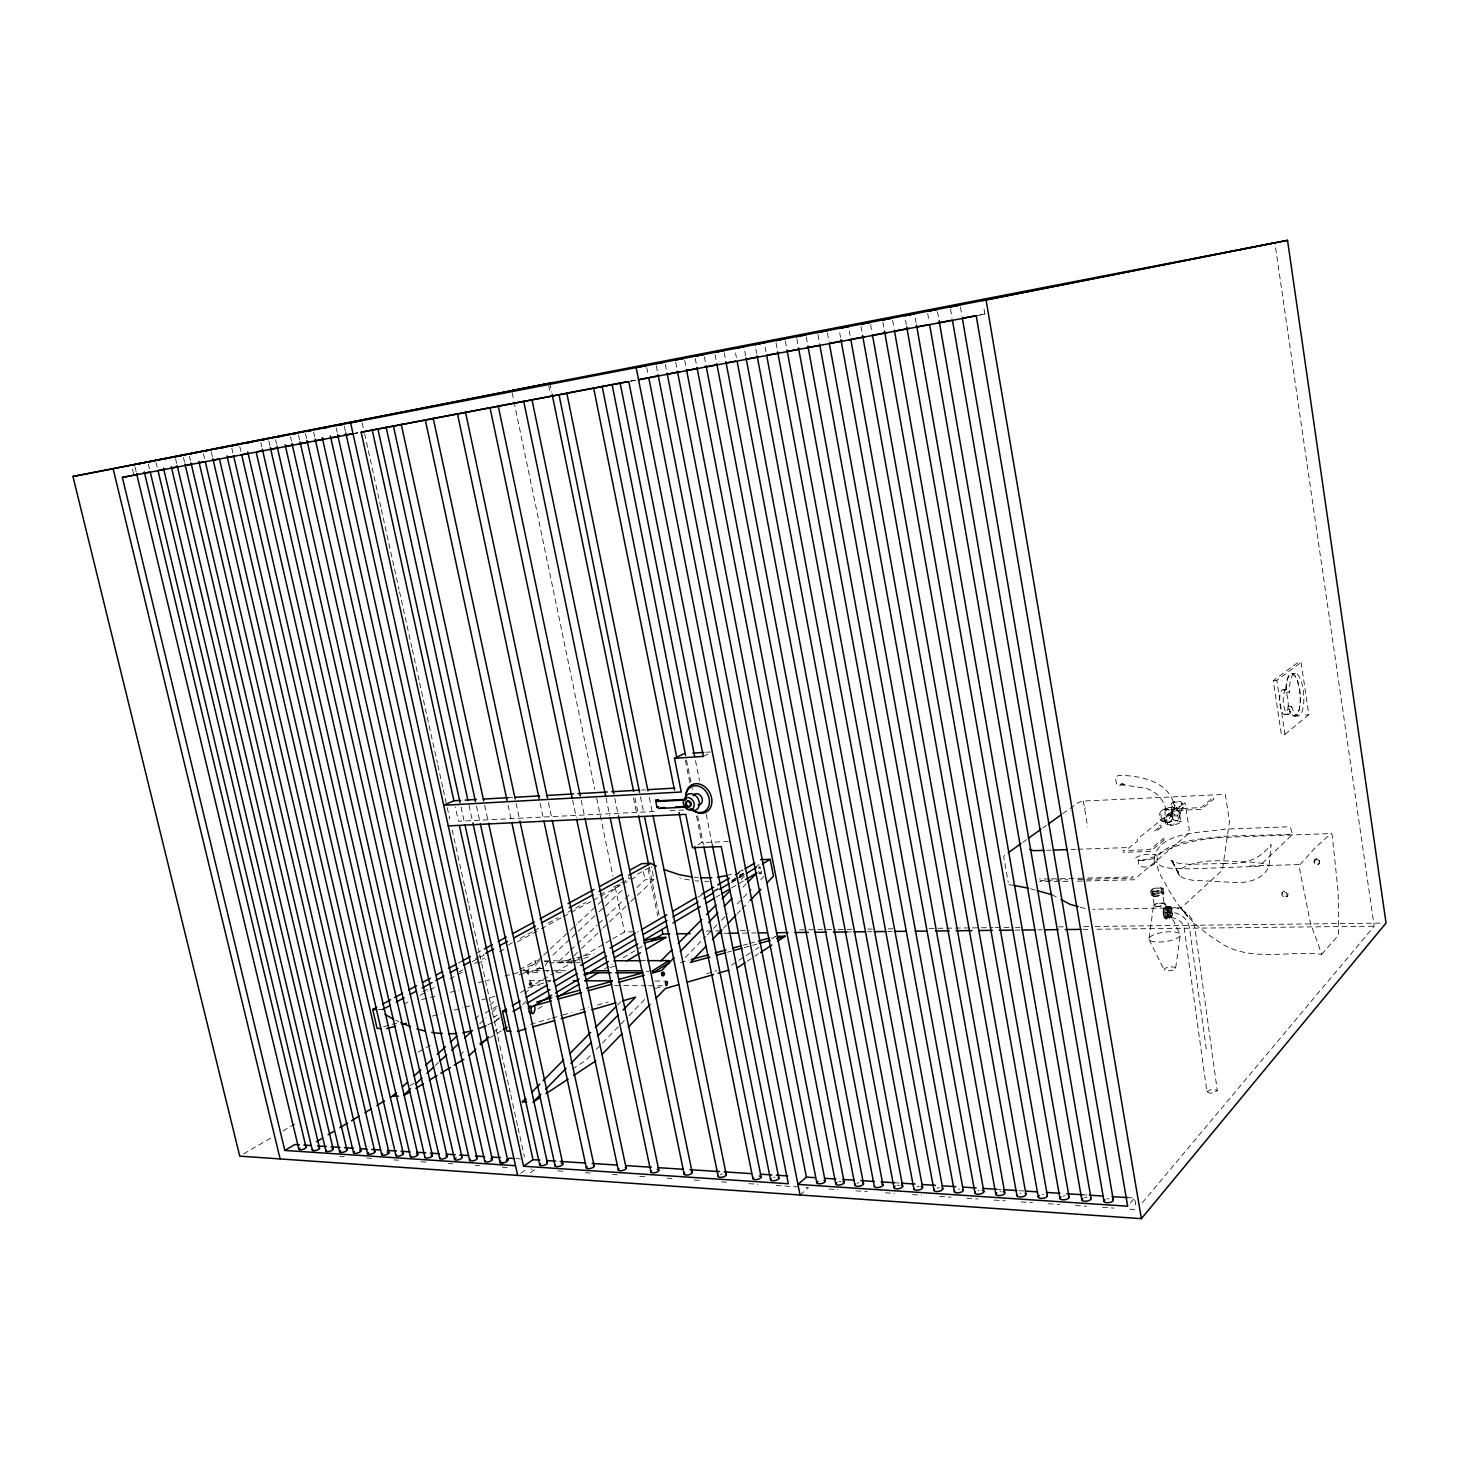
<?xml version="1.0" encoding="UTF-8"?>
<svg xmlns="http://www.w3.org/2000/svg" width="1459" height="1459" viewBox="0 0 1459 1459"><rect width="100%" height="100%" fill="white"/><g stroke="black" fill="none" stroke-linecap="round" stroke-linejoin="round"><path stroke-width="0.75" stroke-dasharray="5 3.75" d="M1171.96 811.696C1175.753 820.086 1185.109 809.617 1173.528 810.529C1164.537 817.113 1181.425 827.928 1179.893 813.703M1171.048 804.584L1171.103 803.654C1196.307 790.687 1172.653 836.335 1171.048 804.584C1172.799 808.924 1180.55 811.022 1183.577 807.082M1171.413 812.134C1172.398 808.177 1180.404 810.128 1180.386 813.921M1154.233 858.439L1154.087 860.318C1161.619 870.987 1178.179 867.868 1189.559 868.907L1259.117 866.281L1292.601 834.384L1290.577 827.946L1287.805 826.834L1224.903 829.131C1204.35 832.98 1158.045 830.7 1154.233 858.439C1171.741 839.126 1202.435 838.961 1226.837 836.062L1292.601 834.384M1288.06 706.448L1291.598 706.211L1291.452 708.217A12.456 4.158 85.7 0 1 1286.017 712.484A12.456 4.158 85.7 0 1 1283.464 695.414A12.456 4.158 85.7 0 1 1288.899 691.219L1289.574 692.587L1286.036 692.861L1285.963 688.903A21.283 7.04 85.7 0 1 1294.99 675.827A21.283 7.04 85.7 0 1 1299.714 707.378A21.283 7.04 85.7 0 1 1289.081 709.658L1288.206 706.411M1225.341 863.527L1188.52 864.275L1177.65 863.071L1170.92 860.518L1173.656 862.342L1171.887 860.865L1179.565 875.856L1183.997 878.282L1192.204 880.215L1233.147 882.403C1246.624 883.552 1263.366 879.923 1268.983 866.19L1271.172 844.342C1259.208 860.518 1244.126 864.111 1224.94 863.527M1178.908 819.137L1175.954 811.915L1173.328 811.605L1171.413 814.706M1171.996 914.337C1169.735 892.251 1164.391 928.435 1171.996 914.337L1167.583 914.264C1159.96 928.343 1165.34 892.197 1167.583 914.264M1149.017 938.338L1153.577 905.309M1175.589 968.357A5.836 1.842 -7.6 0 0 1167.419 967.481A5.836 1.842 -7.6 0 0 1166.471 970.782A5.836 1.842 -7.6 0 0 1175.589 968.357L1180.258 935.42A15.83 4.76 -7.8 0 0 1158.063 933.377A15.83 4.76 -7.8 0 0 1155.546 941.949A15.83 4.76 -7.8 0 0 1180.258 935.42M1165.249 907.462C1178.38 905.218 1192.733 913.535 1194.775 927.194L1217.28 1090.548L1213.651 1092.919L1209.675 1093.156L1206.903 1091.679L1184.325 929.073C1183.194 919.772 1172.981 916.453 1164.847 917.456M1206.903 1091.679L1211.882 1089.107L1217.28 1090.548M1287.403 895.881L1286.327 892.543L1282.716 892.16M758.68 868.652L760.376 867.047M1319.264 863.126L1319.283 860.974L1317.058 859.041M545.247 965.858L547.508 961.846M1179.565 875.856L1177.997 872.719L1179.984 869.345C1202.325 856.068 1230.101 862.105 1254.558 862.233L1265.445 863.874L1268.983 866.19M1282.206 892.616C1279.853 895.698 1285.726 899.382 1287.495 895.844L1287.039 896.428C1290.467 893.51 1284.267 888.732 1282.206 892.616L1283.373 895.917L1286.984 896.3M1316.747 858.64L1314.249 861.539L1317.422 864.293M1317.696 864.476L1319.702 862.816L1319.374 859.971L1317.495 858.731L1314.924 859.387M549.076 970.271L546.888 971.585M539.83 970.271L537.04 971.329L535.508 968.32L542.912 968.32M1142.379 1202.654L1374.214 926.191L1274.892 242.796M1165.267 824.007L1165.048 809.326L1168.659 807.538L1177.012 807.52L1181.371 822.165L1174.477 825.064L1165.285 824.572L1168.294 822.128L1176.902 820.615M1130.433 1202.946L1134.591 1198.058L1127.789 1197.62M1321.763 954.35L1338.322 935.347L1338.596 932.502L1338.231 892.671L1332.249 835.515A3.502 1.112 86.8 0 0 1330.991 833.563L1226.18 837.284C1206.319 838.36 1186.021 841.186 1167.857 849.703C1149.765 854.5 1157.826 872.245 1165.048 882.987C1176.775 906.331 1194.502 926.848 1216.988 940.38C1247.117 963.414 1287.33 950.156 1321.763 954.35L1310.419 922.963L1299.513 868.379A3.647 1.204 87.1 0 1 1300.005 864.567L1315.599 847.332L1330.991 833.563M723.372 928.252L726.491 924.988M737.47 913.589L740.588 910.343M742.157 908.702L748.431 902.191M590.147 1055.769L585.478 1060.584L572.493 1069.064M596.366 1049.349L601.017 1044.553M602.567 1042.948L627.425 1017.288M628.975 1015.683L646.063 998.029M685.238 957.596L705.682 936.496M707.268 934.872L711.974 929.985M713.56 928.362L719.852 921.869M721.421 920.246L727.713 913.753M737.16 904.015L741.865 899.145M743.452 897.522L751.312 889.388M760.741 879.649L763.896 876.403M742.978 887.218L746.096 884.008M617.558 1005.087L620.732 1001.859M741.117 879.467L744.272 876.257M493.58 1032.334L500.054 1026.169M522.723 1004.576L525.951 1001.494M569.065 951.742L557.502 962.685L566.694 962.685L579.88 950.119M581.521 948.551L601.29 929.73M602.932 928.161L607.874 923.456M609.515 921.887L629.285 903.048M630.926 901.48L635.869 896.774M637.51 895.206L653.979 879.522L651.334 866.573M459.804 1055.204L464.673 1050.589M493.908 1022.905L498.777 1018.291M524.748 993.707L532.882 986.01L550.462 981.232M570.724 950.174L575.685 945.487M577.326 943.918L597.169 925.152M598.81 923.583L603.771 918.878M605.43 917.328L623.595 900.112M625.254 898.543L630.215 893.856M636.817 887.601L645.079 879.777L653.979 879.522M435.22 1065.581L438.502 1062.499M479.573 1023.944L486.139 1017.78M492.704 1011.616L496.005 1008.534M539.903 967.317L536.711 970.326L516.486 975.469M552.906 955.098L597.333 913.407M598.992 911.857L625.309 887.145M475.069 1019.166L480.011 1014.552M489.896 1005.324L494.838 1000.71M542.037 956.685L527.428 970.308L523.745 971.238M543.678 955.134L548.639 950.52M550.298 948.988L568.445 932.046M570.104 930.495L576.706 924.331M578.348 922.799L596.512 905.857M598.172 904.325L603.114 899.692M604.774 898.16L619.619 884.3M1315.38 859.077L1313.83 861.12L1314.377 863.254L1316.219 864.512L1318.79 863.856M1318.352 864.184L1319.319 863.381M527.957 974.229C530.602 967.919 523.179 972.314 528.395 974.32C524.109 968.922 532.681 971.293 527.702 974.32M800.043 1194.994L808.487 1187.662L802.742 1187.279M1084.529 808.614L1085.605 807.83M1284.941 734.296L1308.851 714.746L1301.1 662.35L1297.598 662.641L1273.251 680.642L1281.385 734.515L1284.941 734.296L1276.826 680.368L1301.1 662.35M1004.686 855.302L1003.683 856.652L1008.224 882.476M1174.24 801.556C1169.699 806.116 1184.945 808.924 1181.279 802.961M1022.832 842.299L1026.461 839.691M1042.784 827.982L1046.413 825.393M1062.736 813.684L1068.17 809.781M1069.994 808.487L1077.234 803.271A9.611 2.261 -8.9 0 1 1083.326 801.064L1225.305 794.389L1229.518 821.362L1222.35 870.184L1181.279 907.808L1092.809 909.267M530.438 1172.671L535.143 1169.352L531.112 1169.097M520.79 1173.218L527.082 1168.823M497.428 1014.862L494.036 1017.197L497.957 1014.88M499.999 1017.653L494.911 1021.136L498.814 1018.82M754.923 867.266L761.27 862.998M747.136 961.299L752.844 957.542M754.759 956.283L758.552 953.785M731.524 965.165L737.032 961.554M738.874 960.369L744.382 956.757M746.224 955.554L753.573 950.757M755.415 949.554L759.081 947.146M771.957 938.739L775.623 936.331L771.3 937.535M538.262 961.864L536.037 964.326L535.599 968.612L543.003 968.612M409.87 1085.715L413.9 1083.289M489.659 1037.841L495.495 1034.34M497.446 1033.173L501.349 1030.838M538.316 1008.661L542.219 1006.327M604.5 968.977L612.288 964.308M623.23 957.742L641.978 946.49M716.004 897.267L719.907 894.932M731.652 887.929L743.379 880.944M731.251 882.385L735.135 880.087M737.087 878.92L744.874 874.306M731.853 882.276L747.409 873.066M714.381 890.701L718.284 888.385M731.962 880.306L743.689 873.394M714.181 891.485L718.102 889.169M731.816 881.072L743.561 874.123M735.19 874.598L743.014 869.983M697.821 897.267L701.743 894.969M735.062 875.364L742.886 870.749M243.671 1153.85L271.155 1137.838M282.937 1130.962L296.688 1122.956M418.405 1052.048L430.186 1045.191M485.154 1013.166L491.045 1009.719M492.996 1008.588L496.935 1006.291M520.48 992.576L553.855 973.135M555.824 971.986L581.357 957.122M583.308 955.973L610.792 939.961M612.762 938.812L624.543 931.954L638.185 931.79M519.696 969.615L535.015 960.934L542.42 960.916M520.115 971.566L535.435 962.849L535.015 960.934M698.077 844.615L701.797 842.572L728.26 841.515M422.964 991.682L428.928 988.418M458.71 972.095L462.685 969.925M474.594 963.396L484.534 957.961M508.352 944.903L512.328 942.733M520.261 938.374L532.188 931.845M534.176 930.751L540.122 927.505M548.073 923.146L557.995 917.711M567.934 912.258L585.807 902.483M599.704 894.859L605.649 891.595M613.601 887.254L619.564 883.99M621.552 882.896L629.486 878.537M637.437 874.196L649.346 867.667M404.143 1004.084L408.119 1001.914M420.046 995.348L427.998 990.989M429.986 989.895L435.949 986.612M449.883 978.971L455.846 975.706M457.834 974.612L463.798 971.329M477.731 963.688L485.683 959.311M499.598 951.669L505.562 948.405M517.507 941.839L539.374 929.839M541.362 928.745L561.259 917.82M563.247 916.726L569.211 913.462M571.198 912.367L591.077 901.443M593.065 900.349L620.914 885.066M622.902 883.972L628.865 880.689M630.853 879.613L636.835 876.33M472.315 961.517L478.297 958.253M480.285 957.159L484.279 954.97M475.78 958.709L483.731 954.368M458.418 963.031L462.394 960.879M476.345 953.311L482.327 950.064M487.725 1024.911L493.106 1022.066M703.311 756.4L708.965 753.646M739.129 871.552L742.613 870.148M739.786 874.889L743.269 873.467M1176.373 820.651L1181.316 821.618M1172.471 802.213L1178.416 802.012L1182.519 804.201M529.818 985.08L530.839 982.746L529.471 980.503L528.468 982.837L529.508 985.007L539.757 985.135M726.655 875.582L733.859 873.503M530.584 1024.327L550.007 1018.747M552.159 1018.127L560.785 1015.646M562.937 1015.026L571.563 1012.528M580.19 1010.047L588.816 1007.567M597.442 1005.087L608.221 1001.986M655.401 988.418L661.784 986.576M706.539 973.7L717.19 970.636M727.074 952.326L731.378 951.14M744.309 947.566L757.221 943.991M646.355 971.858L651.662 970.399M680.514 962.466L689.177 960.095M743.215 945.25L747.537 944.064M749.689 943.462L756.181 941.693M432.448 1016.102L441.147 1013.713M454.205 1010.139L462.904 1007.768M465.093 1007.166L471.622 1005.379M610.063 967.481L616.628 965.676M758.753 873.649L761.27 873.667L761.707 869.637M383.644 1026.625L398.909 1022.467M481.798 999.907L494.875 996.351M758.625 867.047L759.938 866.901M421.76 999.597L437.189 995.676M450.393 992.302L459.22 990.059M566.694 962.685L588.725 957.068M478.443 982.709L489.494 979.919M504.96 975.998L518.2 972.642M557.502 962.685L574.81 958.308M576.962 957.761L594.269 953.384M976.235 315.819L984.88 313.995L983.749 307.302M630.817 381.164L636.945 379.905M353.023 433.761L359.68 432.411L355.175 433.214M630.106 381.164L636.762 379.905M980.43 314.834L984.88 313.995M1291.926 673.657L1295.428 673.383M1273.251 680.642L1276.826 680.368M1283.172 689.688L1286.71 689.414M706.101 752.26L710.515 751.95M1284.668 714.491L1288.224 714.253M1305.386 714.965L1308.851 714.746M1294.498 716.114L1298.018 715.877M508.042 797.672L512.547 797.416M641.103 790.048L645.607 789.793M654.197 811.478L458.436 821.289L455.281 806.918M670.119 810.675L683.779 809.982M1046.632 850.305L1051.082 850.159M1071.088 849.485L1075.538 849.339M1077.763 849.247L1126.713 847.624L1127.005 849.412L1137.473 841.004L1137.181 839.235L1175.243 808.742L1201.049 807.611L1213.523 797.343L1213.797 799.058L1201.322 809.344L1175.516 810.456L1185.036 802.815L1189.359 829.916L1188.009 831.046L1188.447 833.8L1133.752 879.777L1076.961 881.163M1250.217 865.935L1300.005 864.567M1049.222 878.993L1039.446 878.865M1051.501 878.938L1085.569 878.081M1087.849 878.026L1133.278 876.859L1131.746 878.154L1077.089 879.522M1045.209 880.324L1039.483 880.434M1047.471 880.251L1067.97 879.741M1067.879 881.382L1039.61 881.546M1013.804 885.412L1008.588 884.628M706.375 930.988L713.196 930.915M715.475 930.878L722.278 930.806M740.479 930.587L749.561 930.495M799.568 929.894L806.389 929.821M808.669 929.802L815.49 929.711M817.751 929.693L835.952 929.474M838.214 929.456L851.855 929.292M867.777 929.109L872.318 929.055M888.221 928.872L892.78 928.818M929.146 928.38L970.053 927.906M972.332 927.888L979.153 927.796M981.433 927.778L992.795 927.632M995.074 927.614L1001.877 927.541M1004.157 927.505L1013.257 927.395M1015.519 927.377L1020.078 927.322M1058.723 926.866L1063.264 926.812M1083.727 926.574L1092.809 926.465M1095.089 926.447L1381.509 923.091M724.248 933.286L728.789 933.231M742.43 933.085L749.251 933.012M751.513 932.994L756.054 932.939M846.968 931.954L851.509 931.9M867.43 931.717L871.971 931.681M887.874 931.499L892.416 931.444M1015.136 930.112L1019.695 930.058M1037.878 929.857L1042.419 929.821M1083.326 929.365L1087.867 929.31M1096.949 929.219L1374.214 926.191M544.28 960.897L551.01 960.897M553.271 960.879L580.226 960.824M640.92 960.679L645.425 960.66M544.791 961.663L548.475 961.645M549.186 962.812L580.646 962.758M523.362 970.709L540.651 970.727M542.912 970.727L549.696 970.746M551.958 970.746L565.527 970.746M523.781 972.661L541.07 972.679M556.9 972.697L561.423 972.715M529.471 980.503L550.754 980.594M655.036 981.032L666.38 981.068M614.586 985.554L621.388 985.591M623.668 985.609L646.337 985.737M648.617 985.755L655.419 985.792M657.681 985.792L662.222 985.828M1165.832 906.313L1170.227 906.367M1164.72 907.881L1169.133 907.936M1166.835 908.282L1171.249 908.337M1164.246 908.61L1168.659 908.683M1167.255 909.176L1171.65 909.249M1163.863 909.614L1168.276 909.687M1167.547 910.325L1171.942 910.38M1163.607 910.835L1168.021 910.89M1167.692 911.601L1172.088 911.674M1163.48 912.149L1167.893 912.222M1165.595 912.55L1172.361 912.659A16.323 13.897 45.2 0 1 1189.541 928.125L1206.739 1052.431M1167.711 912.951L1172.106 913.024M1163.498 913.516L1167.911 913.571M378.519 1009.573L382.386 1009.628M1163.662 914.793L1168.075 914.866M1167.328 915.468L1171.723 915.541M1163.954 915.942L1168.367 915.997M1166.945 916.489L1171.358 916.562M1164.355 916.836L1168.768 916.909M1166.489 917.219L1170.884 917.292M1165.376 918.805A6.292 2.499 89.6 0 0 1167.875 909.997A6.292 2.499 89.6 0 0 1163.553 908.866A6.292 2.499 89.6 0 0 1165.376 918.805L1169.771 918.878A6.292 2.499 89.6 0 0 1172.27 910.051A6.292 2.499 89.6 0 0 1167.966 908.921A6.292 2.499 89.6 0 0 1169.771 918.878M516.085 1158.61L520.516 1158.902M894.677 1182.757L899.218 1183.048M996.533 1189.249L1001.056 1189.541M1019.166 1190.69L1023.689 1190.982M1082.542 1194.739L1087.064 1195.03M339.838 1156.294L344.36 1156.586M366.92 1158.099L371.425 1158.41M393.985 1159.905L398.489 1160.215M421.049 1161.729L427.815 1162.166M448.114 1163.534L452.637 1163.844M475.196 1165.34L479.701 1165.65M502.261 1167.164L509.027 1167.619M557.885 1170.884L564.706 1171.34M585.168 1172.708L591.989 1173.164M612.452 1174.531L619.273 1174.987M639.735 1176.355L646.556 1176.811M667.018 1178.179L673.839 1178.635M694.302 1180.021L701.122 1180.477M721.585 1181.845L728.406 1182.301M748.886 1183.668L757.969 1184.27M776.17 1185.492L798.912 1187.006M828.858 1189.012L837.904 1189.632M856.014 1190.836L867.321 1191.602M885.412 1192.805L894.458 1193.407M912.568 1194.629L921.614 1195.231M939.724 1196.435L951.031 1197.201M966.861 1198.258L978.168 1199.006M994.017 1200.082L1005.324 1200.83M1021.154 1201.888L1032.48 1202.654M1048.31 1203.711L1059.617 1204.459M1075.465 1205.517L1086.773 1206.283M1102.603 1207.341L1113.928 1208.107M1129.758 1209.164L1136.543 1209.62M694.575 877.351L698.423 877.789M1080.225 907.151L1086.262 908.793M1030.747 888.823L1034.978 889.99M759.045 866.938L760.577 868.78M1161.656 820.505C1175.863 825.302 1170.775 799.295 1160.343 812.098C1153.96 825.83 1180.988 826.414 1170.665 811.441M395.407 1020.151L398.927 1021.792M1051.903 894.677L1057.392 897.595M1165.923 822.584C1160.416 818.973 1168.951 810.201 1172.343 816.146M1171.449 815.727C1150.531 814.687 1182.757 837.922 1171.449 815.727C1174.331 819.192 1168.695 824.827 1165.431 821.453M1172.416 816.894L1169.297 815.125L1167.638 816.073L1166.598 819.684L1167.82 824.299M1149.108 939.578L1164.118 969.852M1165.103 903.723L1180.112 934.198M1178.726 874.196L1171.504 859.369L1177.997 872.719M629.176 878.956L628.446 876.895M1291.598 706.211L1292.601 709.421A21.32 7.021 85.7 0 0 1303.197 707.141A21.32 7.021 85.7 0 0 1298.492 675.553A21.32 7.021 85.7 0 0 1289.501 688.63L1289.574 692.587M758.735 871.406L760.084 873.996L760.796 869.655M134.958 466.789L136.544 473.446M132.441 469.123L133.881 475.105M156.131 462.685L157.189 467.099M148.362 464.199L149.42 468.631M183.433 457.415L184.983 464.053M175.591 458.928L176.648 463.36M203.403 453.567L204.971 460.205M189.433 456.266L190.472 460.697M211.3 452.016L212.85 458.673M239.768 446.527L241.3 453.165M231.799 448.077L233.349 454.716M260.814 442.46L261.836 446.91M275.55 439.615L276.572 444.047M268.839 440.892L270.353 447.566M305.515 433.815L307.028 440.49M298.548 435.165L299.551 439.597M290.45 436.733L291.472 441.165M313.63 432.247L314.633 436.679M344.324 426.302L345.819 432.976M336.154 427.888L337.138 432.338M362.179 422.8L364.112 431.517M364.604 433.742L380.835 507.185M381.328 509.41L399.036 589.509M399.529 591.734L411.821 647.377M412.313 649.602L419.189 680.751M419.681 682.976L437.39 763.075M437.882 765.3L442.807 787.568M443.299 789.793L446.746 805.368M447.238 807.593L449.7 818.718M452.144 829.843L461.008 869.892M461.5 872.117L462.977 878.792M463.47 881.017L468.375 903.267M468.868 905.492L479.209 952.235M479.701 954.46L481.178 961.134M481.671 963.359L491.993 1010.084M492.485 1012.309L497.41 1034.559M497.902 1036.784L499.361 1043.459M499.853 1045.684L510.194 1092.426M510.686 1094.651L512.164 1101.326M512.656 1103.551L517.562 1125.801M518.054 1128.026L524.456 1156.951M468.977 805.167L472.388 820.706M461.026 806.991L464.454 822.566M527.082 970.727L527.501 972.661M484.68 805.332L488.09 820.906M476.455 806.025L479.865 821.581M516.103 803.325L519.459 818.9M508.06 805.204L511.434 820.779M548.438 802.45L551.757 818.043M540.104 803.179L543.423 818.754M572.603 800.043L576.36 817.879M512.164 392.818L513.55 399.492M514.024 401.736L594.816 789.374M596.676 798.274L612.926 876.257M615.26 887.4L624.543 931.954M581.229 800.371L584.512 815.964M614.75 798.237L618.434 816.055M606.069 797.945L609.771 815.763M640.446 796.723L643.656 812.353M549.842 383.206L551.684 392.124M634.975 797.945L638.167 813.557M649.146 867.065L659.231 916.124M548.821 385.723L550.189 392.398M633.461 797.854L636.671 813.447M648.106 869.145L657.717 915.924M643.419 871.698L645.079 879.777M649.31 797.435L652.501 813.064M695.487 760.577L699.499 780.693M706.192 814.195L712.43 845.454M686.459 759.92L690.946 782.243M691.384 784.468L692.733 791.179M697.657 815.727L703.457 844.761M685.347 760.449L689.815 782.753M696.49 816.055L701.797 842.572M656.349 365.99L658.118 374.927M646.775 367.595L647.96 373.613M675.681 362.27L676.994 368.963M665.34 364.258L666.654 370.951M695.25 358.476L696.545 365.188M684.727 360.501L686.022 367.212M715.056 354.646L716.333 361.358M704.35 356.707L705.645 363.419M744.765 351.218L745.622 355.704M735.537 353.005L736.394 357.491M724.229 352.877L725.925 361.814M765.136 347.278L765.975 351.747M755.853 349.084L756.692 353.57M785.361 341.041L786.602 347.753M776.006 342.865L777.246 349.576M806.262 337.011L807.502 343.722M796.833 338.835L798.073 345.564M827.435 332.926L829.077 341.88M817.952 334.768L819.575 343.722M1151.68 890.574L1154.416 905.784M1150.586 890.811L1151.443 895.589M839.727 332.871L840.53 337.339M1162.987 888.458L1163.844 893.236M1161.601 888.695L1164.337 903.887M860.974 326.433L862.196 333.163M849.284 331.011L850.086 335.479M882.932 322.202L884.519 331.175M870.604 324.573L871.807 331.302M905.565 320.141L906.349 324.627M892.634 320.323L894.221 329.296M927.705 313.539L928.872 320.287M915.322 318.244L916.106 322.731M950.539 309.126L952.07 318.098M937.535 311.642L938.702 318.372M960.46 307.211L961.992 316.165M1134.92 1199.973L1136.214 1207.687M1083.326 801.064L1087.684 826.979M1177.012 807.52L1171.905 810.055L1165.048 809.326M720.363 1174.477A4.158 1.568 -12.4 0 1 722.424 1173.93M773.708 1177.541A4.231 1.623 -11.8 0 1 774.784 1177.304M838.852 1181.735A4.304 1.696 -11 0 1 841.041 1181.371M857.017 1183.322A4.341 1.714 -10.8 0 1 859.132 1182.738M897.066 1185.492A4.395 1.751 -10.3 0 1 899.309 1185.127M916.927 1186.769A4.413 1.769 -10 0 1 919.188 1186.404M937.025 1188.082A4.45 1.806 -9.8 0 1 939.286 1187.699M958.508 1189.14A4.468 1.824 -9.5 0 1 959.657 1189.012M977.949 1190.708A4.505 1.842 -9.2 0 1 979.098 1190.453M999.926 1191.802A4.541 1.86 -9 0 1 1001.093 1191.675M1019.877 1193.426A4.559 1.878 -8.7 0 1 1021.026 1193.17M1042.364 1194.538A4.596 1.897 -8.4 0 1 1043.55 1194.41M1062.827 1196.198A4.632 1.915 -8.1 0 1 1065.179 1195.796M1084.694 1197.602A4.669 1.951 -7.8 0 1 1087.064 1197.201M1106.852 1199.024A4.705 1.97 -7.5 0 1 1109.241 1198.641M708.655 881.272A138.423 110.702 64.6 0 1 704.843 881.309M699.098 881.072A138.423 110.702 64.6 0 1 695.25 880.744M689.45 879.959A138.423 110.702 64.6 0 1 679.803 877.917M1286.09 688.995A20.937 6.93 85.7 0 1 1294.954 676.155A20.937 6.93 85.7 0 1 1299.604 707.159A20.937 6.93 85.7 0 1 1289.154 709.402M1288.261 705.591L1287.914 708.454A12.438 4.158 85.7 0 1 1282.461 712.721A12.438 4.158 85.7 0 1 1279.908 695.669A12.438 4.158 85.7 0 1 1285.361 691.475L1286.419 693.244A12.803 4.286 85.7 0 1 1288.261 705.591M531.714 983.348C528.413 989.074 529.891 975.123 531.714 983.348M1168.677 813.867C1157.169 831.247 1159.704 797.635 1168.677 813.867M1124.433 784.614C1113.636 787.149 1120.913 781.13 1124.433 784.614M1154.397 863.91C1149.035 868.141 1134.664 869.418 1139.06 859.041C1146.646 863.509 1157.078 849.12 1154.397 863.91M1164.081 840.074L1150.257 851.491L1123.339 852.348L1123.047 850.542L1149.966 849.667L1163.79 838.287L1164.081 840.074M1161.218 827.235L1156.33 831.192L1154.251 831.265L1159.139 827.308L1158.811 825.265L1160.89 825.192L1161.218 827.235M1174.769 807.465L1171.978 809.69L1166.124 809.946C1163.753 799.696 1155.71 790.504 1145.242 788.207L1116.518 783.884L1115.46 777.446L1118.396 775.349C1140.792 775.477 1170.173 781.185 1174.769 807.465M1187.808 916.38L1180.75 907.917L1187.808 916.38M1154.233 894.185A5.088 1.368 -9 0 0 1162.166 892.033A5.088 1.368 -9 0 0 1155.127 891.65A5.088 1.368 -9 0 0 1154.233 894.185M1154.561 895.972A5.088 1.386 -9 0 0 1162.495 893.82A5.088 1.386 -9 0 0 1155.437 893.437A5.088 1.386 -9 0 0 1154.561 895.972M1156.44 906.422A5.07 1.404 -8.9 0 0 1164.373 904.252A5.07 1.404 -8.9 0 0 1157.315 903.832A5.07 1.404 -8.9 0 0 1156.44 906.422M1153.102 891.577A6.347 1.714 -9 0 0 1163.042 888.896A6.347 1.714 -9 0 0 1154.215 888.44A6.347 1.714 -9 0 0 1153.102 891.577M1153.978 896.355A6.347 1.733 -9 0 0 1163.899 893.674A6.347 1.733 -9 0 0 1155.072 893.2A6.347 1.733 -9 0 0 1153.978 896.355M1153.686 891.194A5.088 1.368 -9 0 0 1161.638 889.042A5.088 1.368 -9 0 0 1154.58 888.677A5.088 1.368 -9 0 0 1153.686 891.194M1155.966 906.55A5.872 1.678 -7.9 0 0 1165.139 904.161A5.872 1.678 -7.9 0 0 1156.969 903.504A5.872 1.678 -7.9 0 0 1155.966 906.55M1139.68 860.463A10.651 2.809 -8.3 0 0 1156.349 856.214A10.651 2.809 -8.3 0 0 1141.54 855.339A10.651 2.809 -8.3 0 0 1139.68 860.463"/><path stroke-width="1.5" d="M528.304 1008.625L529.07 1006.181L531.094 1006.072M548.365 383.498L72.95 476.473L239.75 1156.13L1141.376 1218.666L1386.05 923.036L1287.531 240.334L511.708 390.593M602.002 1054.456L622.118 1033.537M628.318 1027.1L649.984 1004.576M656.167 998.138L665.45 988.472L678.581 984.679M706.138 946.161L690.472 962.448L709.858 957.086M712.411 939.651L721.804 929.875M728.059 923.365L735.901 915.212M749.999 900.568L760.96 889.169M767.215 882.64L773.489 876.129L770.206 859.333L760.613 859.643M540.87 1094.177L532.973 1102.256L540.359 1097.387M545.611 1089.326L566.147 1068.298M570.888 1063.447L591.424 1042.401M597.734 1035.945L618.269 1014.917M623.011 1010.066L635.65 997.117L622.519 1000.929M674.04 957.797L661.729 970.399L652.903 972.843L652.483 970.819L668.933 960.606L669.353 962.612L652.903 972.843M680.313 951.377L702.235 928.927M708.509 922.507L717.901 912.878M724.175 906.458L731.999 898.434M747.665 882.403L757.075 872.774L745.33 879.777M526.644 1101.983L522.431 1101.782L525.587 1098.572M531.933 1092.116L539.866 1084.055M543.04 1080.827L563.648 1059.891M569.995 1053.434L590.603 1032.48M595.363 1027.647L615.972 1006.692M660.891 961.025L671.906 949.827M678.198 943.426L701.797 919.444M706.521 914.647L715.95 905.054M722.241 898.653L730.102 890.647M469.287 1055.477L475.762 1049.313M480.613 1044.68L488.71 1036.966M404.015 1094.888L410.581 1088.724M415.505 1084.092L422.07 1077.927M427.013 1073.295L433.578 1067.131M440.144 1060.967L446.709 1054.802M451.652 1050.17L458.217 1044.006M464.783 1037.823L471.366 1031.659M396.009 1092.919L392.708 1096.001L398.508 1096.256M402.593 1086.773L407.535 1082.159M414.119 1076.013L420.721 1069.866M425.663 1065.271L432.247 1059.125M437.189 1054.51L445.414 1046.814M450.357 1042.218L456.959 1036.072M815.472 1177.705L806.426 1177.121L797.945 1184.398L1127.661 1206.21L976.235 315.819L638.568 379.723L657.662 375.948M1008.315 852.713L1021.008 843.594M1028.267 838.396L1040.96 829.296M1048.219 824.08L1060.912 814.979M378.884 428.727L361.157 432.229L523.58 1166.252L533.009 1159.686L539.83 1160.124M499.945 1164.683L503.118 1162.513M506.291 1160.361L509.446 1158.191L513.878 1158.482M686.988 807.046L659.067 808.468L657.006 807.246L658.738 806.681M657.006 807.246L655.583 800.28L657.9 799.66M545.903 1093.739L568.098 1079.149M573.642 1075.502L595.819 1060.894M737.616 967.572L745.239 962.557M760.467 952.526L771.884 945.013M777.592 941.256L785.197 936.24L777.538 936.313M522.431 1101.782L526.134 1099.356M404.289 1095.271L410.052 1091.788M415.815 1088.323L423.493 1083.672M429.256 1080.207L436.934 1075.575M440.782 1073.24L450.375 1067.459M454.223 1065.143L463.834 1059.343M626.859 960.952L640.519 952.709M646.355 949.189L665.851 937.408L656.969 937.499L644.003 940.781M316.439 1141.74L322.275 1138.239M328.129 1134.737L333.965 1131.236M339.801 1127.734L347.589 1123.065M351.473 1120.731L359.261 1116.062M365.097 1112.56L370.933 1109.059M376.787 1105.557L384.556 1100.888M390.41 1097.387L396.556 1093.685M479.938 1043.677L487.725 1039.009M503.282 1029.671L507.185 1027.337M557.776 996.989L579.187 984.15M585.041 980.649L598.664 972.478M651.352 940.873L662.878 933.961L669.699 933.888M551.703 995.22L534.103 1005.707L551.393 1000.929M555.624 992.886L579.095 978.898M584.968 975.396L608.421 961.408M614.294 957.906L637.765 943.9M643.638 940.417L667.11 926.41M672.964 922.927L700.356 906.586M706.211 903.103L714.035 898.434M721.858 893.765L729.682 889.096M513.076 1011.525L520.863 1006.929M526.717 1003.464L550.079 989.621M555.934 986.156L577.363 973.481M583.199 970.016L606.579 956.192M612.415 952.727L635.796 938.885M643.583 934.271L666.964 920.447M672.818 916.981L698.131 901.99M703.967 898.525L713.725 892.762M719.561 889.297L729.299 883.534M746.826 873.157L756.564 867.394M762.419 863.929L770.206 859.333M138.35 474.266L122.337 477.421L284.833 1150.458L294.846 1144.513L299.35 1144.804M511.088 1031.239L506.875 1031.148L502.516 1011.379L506.419 1009.081M512.291 1005.634L520.115 1001.038M525.988 997.591L547.49 984.934M553.362 981.488L574.864 968.849M580.737 965.402L604.19 951.615M610.063 948.149L635.467 933.213M641.34 929.766L666.763 914.829M672.617 911.364L696.089 897.577M701.961 894.13L713.688 887.236M717.591 884.938L729.336 878.044M744.965 868.834L754.741 863.09M382.386 1009.628L390.319 1005.306M396.283 1002.041L404.234 997.719M410.198 994.454L416.162 991.208M422.125 987.962L432.065 982.545M436.04 980.375L443.992 976.035M449.937 972.788L457.889 968.448M463.853 965.201L469.816 961.955M485.719 953.274L493.671 948.952M499.635 945.706L507.586 941.365M513.532 938.119L535.398 926.191M541.362 922.945L563.229 911.018M569.192 907.772L593.029 894.768M598.992 891.522L622.847 878.519M628.811 875.254L650.659 863.345L656.276 866.117M380.963 1028.486L377.097 1028.413L372.72 1009.5L376.714 1007.33M382.677 1004.084L390.665 999.762M394.641 997.609L402.611 993.287M408.593 990.041L416.563 985.719M422.545 982.491L430.514 978.168M436.496 974.922L442.478 971.676M448.46 968.429L456.43 964.107M462.394 960.879L470.382 956.557M484.333 948.988L492.303 944.666M498.267 941.42L506.255 937.097M512.218 933.869L534.14 921.979M540.122 918.732L562.043 906.86M568.025 903.613L593.941 889.571M599.923 886.324L621.844 874.433M629.814 870.111L641.759 863.637L650.659 863.345M460.679 800.389L453.913 800.772L443.7 805.277L681.262 792L674.496 758.315L683.997 753.756M478.424 1028.741L485.938 1025.841M539.155 798.73L457.488 413.937M515.155 798.875L433.268 418.478L393.419 426.064L475.488 801.575M507.112 800.754L425.317 420.01M531.167 1013.257L528.742 1011.579M401.28 424.551L483.713 800.863M393.419 426.064L394.441 425.846L385.559 427.451M460.041 802.559L377.917 429.001L386.179 427.396L468.011 800.717M517.434 1031.367L526.188 1028.832M532.754 1026.935L554.639 1020.589M561.204 1018.692L585.296 1011.707M591.862 1009.81L615.953 1002.825M687.317 982.144L713.56 974.539M717.937 973.262L728.88 970.107M557.867 999.141L581.63 992.576M588.105 990.77L611.868 984.205M618.342 982.418L644.258 975.232M716.314 955.298L724.922 952.928M733.53 950.539L742.157 948.168M759.373 943.389L770.133 940.417M776.589 938.629L785.197 936.24M536.62 1002.005L551.794 997.847M556.116 996.643L579.952 990.096M586.463 988.308L612.47 981.178M618.963 979.39L642.799 972.843L642.379 970.819L617.522 970.8M691.329 959.493L708.618 954.751M715.111 952.964L725.907 949.991M732.4 948.222L741.044 945.851M758.333 941.091L769.148 938.119M386.744 1028.613L395.444 1026.224M401.973 1024.437L406.332 1023.251M583.764 974.667L592.536 972.278M643.82 943.025L665.851 937.408M685.566 755.452L612.123 384.647M694.593 756.127L620.148 383.115L611.357 384.811M674.496 790.067L593.667 388.149L602.166 386.507L676.721 757.257M639.534 792.255L559.016 394.696L523.726 401.407L605.594 795.72M531.988 399.802L613.838 793.787M498.522 406.131L490.315 407.736M135.049 464.454L138.076 463.871M148.453 461.865L151.517 461.263M161.985 459.238L165.122 458.637M982.6 300.59L1274.892 242.796M72.95 476.473L986.065 299.952L1287.531 240.334M131.474 465.129L549.842 383.206M167.092 458.254L163.481 458.947M177.159 456.302L179.129 455.919M179.858 455.792L180.825 455.609M190.983 453.64L191.931 453.457M193.737 453.111L194.704 452.928M204.953 450.94L205.901 450.758M207.762 450.393L208.728 450.211M220.017 448.022L218.23 448.369L223.829 447.275M221.932 447.658L223.738 447.311M236.267 444.886L238.054 444.539L232.492 445.615L234.206 445.287M246.918 442.825L252.553 441.73L250.729 442.095M263.277 439.651L261.489 440.016L267.143 438.904L265.374 439.268M312.025 430.241L306.153 431.372L309.18 430.788M327.29 427.286L321.363 428.435L327.126 427.305M336.755 425.463L339.6 424.897M361.704 420.63L350.598 422.8L517.653 1175.407M280.164 436.405L281.952 436.059L276.207 437.171L278.067 436.806M292.894 433.943L291.089 434.29L296.815 433.177L295.101 433.505M646.373 365.589L636.16 367.595L800.043 1194.994M662.368 362.525L664.465 362.106M681.772 358.768L683.833 358.349M701.432 354.975L703.439 354.573M721.33 351.127L723.281 350.725M741.482 347.224L743.926 346.75L742.686 346.987M761.872 343.284L764.297 342.81L763.021 343.047M777.009 340.348C772.012 341.333 788.553 338.123 783.629 339.072M818.918 332.251L817.532 332.524L821.034 331.831M823.533 331.357L827.034 330.682L825.612 330.938M840.348 328.111L838.925 328.384L842.408 327.71M847.022 326.816L848.481 326.524L843.758 327.454M868.707 322.621C873.923 321.637 856.907 324.883 862.068 323.916M136.544 464.163L140.046 463.488M149.949 461.573L153.487 460.88M138.496 463.78L141.176 463.269M151.9 461.19L154.599 460.661M165.451 458.564L168.15 458.053M339.892 424.861L342.756 424.295L336.956 425.426M176.12 456.521L181.846 455.39M189.962 453.84L195.707 452.728M203.968 451.141L209.695 450.01M246.881 442.843L248.668 442.496M310.038 430.624L311.879 430.259M662.933 362.397L656.349 363.692M682.283 358.659L675.699 359.935M701.852 354.865L695.286 356.16M721.676 351.035L715.129 352.312M741.756 347.151L735.227 348.446M762.072 343.23L755.014 344.616L756.273 344.36M798.748 336.154L803.508 335.223M819.922 332.068L824.627 331.138M841.351 327.928L846.019 326.998M863.09 323.716L867.704 322.804M885.084 319.466L889.662 318.573M907.389 315.162L911.911 314.269M930.003 310.785L934.453 309.91M952.909 306.354L954.131 306.116M954.788 305.971L960.058 304.967L950.228 306.864L951.833 306.572M799.951 335.917L796.432 336.61L797.781 336.354M802.322 335.461L805.842 334.768L804.493 335.023M887.218 319.047L882.531 319.959L884.063 319.667M887.546 318.992L892.233 318.08L890.683 318.372M909.431 314.743L904.89 315.636L906.349 315.363M909.869 314.67L914.538 313.758L912.951 314.068M931.954 310.384L927.304 311.296L928.945 310.986M932.502 310.293L937.152 309.381L935.511 309.709M559.873 394.587L566.822 393.2L647.942 790.742M142.818 473.409L149.529 472.132M158.466 470.455L165.177 469.178M171.87 467.901L178.582 466.643M185.293 465.366L191.986 464.108M198.698 462.831L205.409 461.555M212.102 460.296L218.814 459.02M227.75 457.324L234.461 456.065M241.173 454.789L247.884 453.53M256.82 451.834L263.514 450.557M270.225 449.299L276.936 448.022M285.873 446.326L292.584 445.068M299.277 443.791L308.232 442.095M314.925 440.819L323.88 439.141M330.573 437.864L339.528 436.168M343.996 435.329L352.932 433.633M432.247 418.624L456.703 413.991M490.042 407.681L464.783 412.496M498.942 406.003L525.605 400.951M567.843 392.945L594.524 387.893M601.199 386.635L612.306 384.538M618.981 383.261L627.881 381.583M666.562 374.27L679.912 371.735M686.587 370.477L697.73 368.361M704.405 367.103L717.755 364.568M726.655 362.89L735.573 361.194M746.698 359.096L757.823 356.981M766.723 355.303L777.866 353.187M786.766 351.51L797.891 349.394M806.791 347.716L820.159 345.181M829.059 343.503L842.408 340.968M849.102 339.71L864.676 336.755M871.351 335.497L886.926 332.543M893.619 331.284L909.194 328.33M915.869 327.071L929.237 324.536M938.137 322.858L951.487 320.323M962.612 318.208L975.98 315.691M122.337 477.421L353.023 433.761M361.157 432.229L628.774 381.583L703.311 756.4L674.496 758.315M400.295 424.697L401.699 424.441M619.145 383.279L620.111 383.115M594.36 388.058L593.43 388.222M717.427 877.26L726.655 875.582M498.267 406.167L580.299 795.921M457.123 414.009L465.549 412.368L547.49 797.982M711.755 877.698L700.338 877.826M692.843 753.154L703.876 752.406M465.202 800.116L476.473 799.477M483.239 799.094L508.042 797.672M514.808 797.289L539.611 795.866M546.377 795.483L573.442 793.933M577.946 793.66L607.272 791.982M611.777 791.726L638.841 790.176M647.869 789.666L674.915 788.115M684.836 799.386L659.194 800.754L658.027 799.696M685.566 799.988L657.79 801.465L655.583 800.28M660.617 807.739L664.885 807.52M675.572 806.973L686.241 806.426M448.278 825.903L685.766 814.341L692.478 847.697L721.257 846.603L788.316 1183.76L523.58 1166.252M1044.407 850.378L1033.264 850.652L1029.616 849.43M1053.307 850.068L1066.657 849.63M1013.804 885.412L1028.631 888.221M676.52 933.815L690.162 933.651M717.427 933.359L721.968 933.304M728.789 933.231L737.889 933.14M758.333 932.921L767.434 932.812M776.516 932.72L787.878 932.593M794.699 932.52L808.341 932.374M815.143 932.301L826.505 932.173M833.326 932.1L846.968 931.954M853.789 931.863L865.151 931.754M874.233 931.644L885.595 931.517M894.695 931.426L906.057 931.298M915.14 931.207L926.501 931.079M935.602 930.97L949.244 930.824M956.046 930.751L971.968 930.587M978.788 930.514L992.412 930.35M999.233 930.277L1012.874 930.131M1021.957 930.04L1035.598 929.894M1044.68 929.784L1058.322 929.638M1065.143 929.565L1081.046 929.383M613.947 960.733L640.92 960.679M647.668 960.66L668.933 960.606M592.646 970.782L608.476 970.782M586.281 972.752L611.157 972.788M615.68 972.788L642.799 972.843M573.423 980.685L577.946 980.703M584.749 980.74L611.959 980.849M372.72 1009.5L376.586 1009.555M502.516 1011.379L506.747 1011.434M303.873 1145.078L310.658 1145.516M317.424 1145.953L326.469 1146.519M330.974 1146.81L340.02 1147.394M344.543 1147.668L353.57 1148.251M360.355 1148.689L367.121 1149.108M371.644 1149.4L380.69 1149.984M387.456 1150.421L396.501 1150.987M401.006 1151.279L410.052 1151.862M416.836 1152.282L425.864 1152.865M430.387 1153.157L439.414 1153.722M446.199 1154.16L455.226 1154.744M459.749 1155.017L468.777 1155.601M475.561 1156.039L484.607 1156.604M491.373 1157.042L500.419 1157.607M546.651 1160.562L555.751 1161.145M560.292 1161.437L585.314 1163.024M592.135 1163.461L617.157 1165.066M626.258 1165.632L651.279 1167.236M658.1 1167.674L683.104 1169.261M689.925 1169.699L719.506 1171.577M724.047 1171.869L751.33 1173.62M760.431 1174.203L771.811 1174.914M776.352 1175.206L787.732 1175.936M824.517 1178.288L835.843 1179M842.627 1179.437L853.953 1180.167M860.737 1180.586L874.324 1181.462M881.108 1181.899L894.677 1182.757M901.48 1183.194L915.048 1184.051M921.851 1184.489L935.42 1185.346M942.204 1185.784L955.791 1186.659M962.575 1187.079L976.162 1187.954M982.947 1188.392L996.533 1189.249M1003.318 1189.687L1016.905 1190.544M1025.951 1191.128L1037.276 1191.857M1046.322 1192.422L1059.909 1193.298M1066.693 1193.717L1082.542 1194.739M1089.326 1195.176L1102.895 1196.033M1111.959 1196.617L1127.789 1197.62M284.833 1150.458L515.501 1165.723M692.642 877.114L679.146 874.652L663.827 869.473M1078.219 906.586L1070.176 904.398L1061.04 899.528M1037.094 890.574L1051.903 894.677M410.544 1026.607L400.678 1022.613M384.994 1014.406L393.656 1019.33M113.091 468.704L280.146 1158.938M136.544 473.446L298.876 1149.254M163.481 468.23L325.941 1151.023M158.229 471.531L319.576 1148.251M150.478 473.044L312.354 1150.148M144.277 471.932L306.08 1147.394M184.983 464.053L346.95 1150.02M177.177 465.567L339.673 1151.935M171.287 466.716L333.199 1149.127M205.482 462.43L367.54 1153.759M198.843 461.391L360.847 1150.914M191.001 462.922L353.534 1152.829M219.598 459.676L381.693 1154.671M212.85 458.673L374.872 1151.826M241.811 455.39L403.359 1153.668M233.859 456.941L395.973 1155.601M227.002 455.938L389.042 1152.738M262.346 449.117L424.97 1157.498M256.273 452.618L417.803 1154.598M247.775 451.925L410.398 1156.549M285.125 444.703L447.165 1156.495M277.082 446.272L439.688 1158.464M270.353 447.566L432.411 1155.546M307.028 440.49L469.597 1160.416M300.043 441.822L462.065 1157.461M291.964 443.372L454.57 1159.449M330.391 435.949L492.321 1159.413M322.238 437.536L484.771 1161.419M315.144 438.904L477.111 1158.428M345.819 432.976L507.696 1160.397M337.631 434.563L500.109 1162.422M372.209 429.986L453.913 800.772M459.421 825.703L533.009 1159.686M472.88 822.931L547.399 1162.932M464.947 824.791L539.739 1164.975M488.564 823.15L562.827 1163.917M480.339 823.806L555.131 1165.978M519.933 821.125L594.141 1165.942M511.908 823.004L586.409 1168.021M552.231 820.286L626.13 1168.002M543.897 820.979L618.342 1170.118M490.042 407.791L572.129 797.818M576.834 820.104L650.933 1172.252M584.968 818.189L658.793 1170.118M618.434 816.055L692.15 1172.27M610.227 817.988L684.235 1174.422M644.568 816.821L718.156 1176.246M552.14 394.368L633.589 791.252M638.623 815.782L648.69 864.84M661.967 929.492L662.878 933.961M652.957 815.307L726.327 1174.878M679 812.389L752.899 1178.507M712.43 845.454L778.869 1178.27M703.913 846.986L770.553 1179.674M694.685 846.585L761.16 1177.121M658.118 374.927L816.766 1182.684M648.744 377.626L806.426 1177.121M677.414 371.188L835.752 1183.924M667.091 373.176L825.21 1181.261M696.983 367.413L854.938 1185.164M686.459 369.437L844.232 1182.501M716.77 363.601L874.36 1186.441M706.065 365.644L863.491 1183.741M746.041 357.929L902.665 1186.276M737.233 361.96L894.02 1187.717M725.925 361.814L882.969 1185M766.814 356.215L922.617 1187.553M757.112 355.814L913.899 1189.012M787.021 349.996L942.788 1188.866M777.665 351.82L934.015 1190.325M807.903 345.965L963.214 1190.179M798.492 347.789L954.387 1191.656M829.478 344.123L983.877 1191.529M819.994 345.965L974.995 1193.006M840.949 339.582L995.84 1194.374M862.597 335.406L1016.959 1195.742M850.907 339.965L1004.795 1192.878M884.519 331.175L1038.316 1197.146M872.61 335.771L1025.951 1194.246M906.732 326.871L1059.964 1198.55M894.604 331.54L1047.38 1195.632M929.657 324.773L1081.849 1199.973M916.507 324.974L1069.082 1197.037M952.472 320.342L1104.025 1201.432M939.104 320.615L1091.04 1198.459M962.375 318.409L1113.272 1199.882M986.065 299.952L1141.376 1218.666M561.314 1163.297A3.976 1.404 -14 0 1 562.262 1165.011A3.976 1.404 -14 0 1 557.21 1166.616A3.976 1.404 -14 0 1 555.387 1165.194M593.321 1165.413A4.012 1.441 -13.7 0 1 592.992 1167.492A4.012 1.441 -13.7 0 1 587.703 1168.641A4.012 1.441 -13.7 0 1 587.12 1166.781M625.273 1167.474A4.049 1.477 -13.4 0 1 625.017 1169.571A4.049 1.477 -13.4 0 1 619.674 1170.738A4.049 1.477 -13.4 0 1 619.017 1168.86M657.115 1169.461A4.085 1.514 -13.1 0 1 658.173 1171.395A4.085 1.514 -13.1 0 1 652.611 1172.908A4.085 1.514 -13.1 0 1 651.571 1170.975M691.219 1171.723A4.122 1.55 -12.7 0 1 691.128 1173.875A4.122 1.55 -12.7 0 1 685.675 1175.06A4.122 1.55 -12.7 0 1 684.836 1173.127M725.852 1174.148A4.158 1.568 -12.4 0 1 722.588 1177.103A4.158 1.568 -12.4 0 1 718.357 1175.808M759.191 1176.027A4.213 1.605 -12 0 1 760.54 1178.051A4.213 1.605 -12 0 1 754.868 1179.601A4.213 1.605 -12 0 1 753.519 1177.595M778.34 1177.522A4.231 1.623 -11.8 0 1 777.319 1179.802A4.231 1.623 -11.8 0 1 771.975 1180.696A4.231 1.623 -11.8 0 1 771.154 1178.744M546.614 1162.422A3.958 1.386 -14.1 0 1 546.177 1164.446A3.958 1.386 -14.1 0 1 540.961 1165.577A3.958 1.386 -14.1 0 1 540.505 1163.753M823.952 1180.276A4.286 1.678 -11.2 0 1 823.97 1182.684A4.286 1.678 -11.2 0 1 818.007 1183.687A4.286 1.678 -11.2 0 1 818.007 1181.279M842.955 1181.498A4.304 1.696 -11 0 1 843.028 1183.924A4.304 1.696 -11 0 1 837.028 1184.927A4.304 1.696 -11 0 1 836.955 1182.501M862.871 1182.975A4.341 1.714 -10.8 0 1 862.032 1185.328A4.341 1.714 -10.8 0 1 856.542 1186.24A4.341 1.714 -10.8 0 1 855.485 1184.216M881.619 1183.979A4.359 1.733 -10.5 0 1 882.257 1186.131A4.359 1.733 -10.5 0 1 876.968 1187.608A4.359 1.733 -10.5 0 1 874.488 1185.966M902.483 1185.839A4.395 1.751 -10.3 0 1 900.331 1188.283A4.395 1.751 -10.3 0 1 894.896 1188.593A4.395 1.751 -10.3 0 1 895.169 1186.276M901.279 1185.255A4.395 1.751 -10.3 0 1 902.009 1185.492M921.176 1186.532A4.413 1.769 -10 0 1 921.942 1188.702A4.413 1.769 -10 0 1 916.599 1190.197A4.413 1.769 -10 0 1 914.009 1188.538M942.076 1188.082A4.45 1.806 -9.8 0 1 941.42 1190.489A4.45 1.806 -9.8 0 1 935.784 1191.438A4.45 1.806 -9.8 0 1 934.489 1189.34M962.466 1189.395A4.468 1.824 -9.5 0 1 961.864 1191.821A4.468 1.824 -9.5 0 1 956.192 1192.769A4.468 1.824 -9.5 0 1 954.824 1190.672M982.326 1190.471A4.505 1.842 -9.2 0 1 983.056 1192.86A4.505 1.842 -9.2 0 1 977.165 1194.173A4.505 1.842 -9.2 0 1 975.414 1192.003M1003.19 1191.802A4.541 1.86 -9 0 1 1003.756 1194.392A4.541 1.86 -9 0 1 997.427 1195.432A4.541 1.86 -9 0 1 996.88 1192.86M1025.13 1193.426A4.559 1.878 -8.7 0 1 1024.692 1195.924A4.559 1.878 -8.7 0 1 1018.893 1196.891A4.559 1.878 -8.7 0 1 1017.342 1194.72M1047.106 1195.176A4.596 1.897 -8.4 0 1 1045.209 1197.748A4.596 1.897 -8.4 0 1 1039.428 1198.076A4.596 1.897 -8.4 0 1 1039.319 1195.614M1068.79 1196.581A4.632 1.915 -8.1 0 1 1066.93 1199.17A4.632 1.915 -8.1 0 1 1061.094 1199.48A4.632 1.915 -8.1 0 1 1060.912 1197.018M1090.73 1197.985A4.669 1.951 -7.8 0 1 1088.925 1200.593A4.669 1.951 -7.8 0 1 1083.016 1200.921A4.669 1.951 -7.8 0 1 1082.797 1198.423M1112.342 1199.043A4.705 1.97 -7.5 0 1 1111.831 1201.778A4.705 1.97 -7.5 0 1 1105.521 1202.471A4.705 1.97 -7.5 0 1 1104.937 1199.863M305.569 1146.92A3.72 1.149 -15.8 0 1 304.603 1148.744A3.72 1.149 -15.8 0 1 299.77 1149.801A3.72 1.149 -15.8 0 1 299.897 1148.16M319.047 1147.795A3.739 1.167 -15.7 0 1 318.354 1149.51A3.739 1.167 -15.7 0 1 313.703 1150.713A3.739 1.167 -15.7 0 1 312.791 1149.418M332.05 1148.58A3.757 1.185 -15.6 0 1 332.433 1150.13A3.757 1.185 -15.6 0 1 327.582 1151.607A3.757 1.185 -15.6 0 1 326.378 1150.312M346.403 1149.546A3.775 1.185 -15.6 0 1 345.509 1151.406A3.775 1.185 -15.6 0 1 340.622 1152.482A3.775 1.185 -15.6 0 1 340.64 1150.804M359.662 1150.349A3.775 1.204 -15.5 0 1 359.899 1152.063A3.775 1.204 -15.5 0 1 354.719 1153.412A3.775 1.204 -15.5 0 1 354.501 1151.698M374.288 1151.352A3.793 1.222 -15.4 0 1 373.468 1153.23A3.793 1.222 -15.4 0 1 368.525 1154.306A3.793 1.222 -15.4 0 1 368.489 1152.61M387.018 1152.172A3.812 1.24 -15.3 0 1 388.495 1153.613A3.812 1.24 -15.3 0 1 383.17 1155.273A3.812 1.24 -15.3 0 1 382.623 1153.522M402.1 1153.084A3.812 1.24 -15.2 0 1 402.648 1154.689A3.812 1.24 -15.2 0 1 397.742 1156.203A3.812 1.24 -15.2 0 1 396.356 1154.871M416.526 1154.014A3.83 1.258 -15.1 0 1 417.11 1155.619A3.83 1.258 -15.1 0 1 412.186 1157.151A3.83 1.258 -15.1 0 1 410.763 1155.802M431.116 1154.944A3.848 1.277 -15 0 1 431.736 1156.568A3.848 1.277 -15 0 1 426.794 1158.099A3.848 1.277 -15 0 1 425.317 1156.75M445.834 1155.893A3.866 1.295 -14.9 0 1 446.49 1157.534A3.866 1.295 -14.9 0 1 441.548 1159.066A3.866 1.295 -14.9 0 1 440.034 1157.716M461.846 1157.169A3.885 1.313 -14.8 0 1 459.932 1159.285A3.885 1.313 -14.8 0 1 455.062 1159.887A3.885 1.313 -14.8 0 1 456.138 1157.844M476.418 1157.917A3.885 1.313 -14.7 0 1 475.816 1159.887A3.885 1.313 -14.7 0 1 470.71 1160.999A3.885 1.313 -14.7 0 1 470.436 1159.23M490.935 1158.793A3.903 1.331 -14.5 0 1 491.701 1160.47A3.903 1.331 -14.5 0 1 486.704 1162.039A3.903 1.331 -14.5 0 1 485.081 1160.634M506.966 1159.887A3.921 1.35 -14.4 0 1 506.437 1161.875A3.921 1.35 -14.4 0 1 501.276 1163.005A3.921 1.35 -14.4 0 1 500.911 1161.218M686.733 801.739A2.954 2.334 62.8 0 1 690.454 802.067A2.954 2.334 62.8 0 1 690.344 806.243A2.954 2.334 62.8 0 1 686.66 804.748M686.441 804.183A2.954 2.334 62.8 0 1 686.496 802.195M693.171 795.684A5.854 4.669 62.8 0 1 701.578 796.997A5.854 4.669 62.8 0 1 698.095 804.857M685.967 798.365A14.006 11.161 62.8 0 1 699.08 786.31A14.006 11.161 62.8 0 1 708.709 806.17A14.006 11.161 62.8 0 1 690.928 808.578M686.314 799.185A15.392 12.256 62.8 0 1 699.591 784.103A15.392 12.256 62.8 0 1 711.226 805.769A15.392 12.256 62.8 0 1 691.511 808.87M684.599 799.86A8.79 6.985 62.8 0 1 693.353 794.243A8.79 6.985 62.8 0 1 699.062 806.006A8.79 6.985 62.8 0 1 689.086 809.143M687.736 808.031A8.79 6.985 62.8 0 1 687.134 807.374M686.569 806.645A8.79 6.985 62.8 0 1 686.077 805.879M472.68 1030.619A165.268 118.763 64.6 0 1 462.795 1032.698M456.74 1033.41A165.268 118.763 64.6 0 1 448.515 1033.756M442.278 1033.537A165.268 118.763 64.6 0 1 431.755 1032.334M425.408 1031.094A165.268 118.763 64.6 0 1 416.909 1028.85M661.693 973.007C660.854 979.19 667.347 973.901 662.97 972.022C661.511 979.719 665.468 970.636 661.693 973.007M665.486 982.308C665.906 991.263 669.663 978.57 665.486 982.308M531.003 1007.695C532.407 1024.583 539.173 999.579 531.003 1007.695M685.493 803.708A2.954 2.334 62.8 0 0 689.268 806.827A2.954 2.334 62.8 0 0 689.177 801.976A2.954 2.334 62.8 0 0 685.493 803.708M683.304 802.705A6.511 5.161 62.8 0 0 691.621 809.617A6.511 5.161 62.8 0 0 691.42 798.93A6.511 5.161 62.8 0 0 683.304 802.705"/></g></svg>
